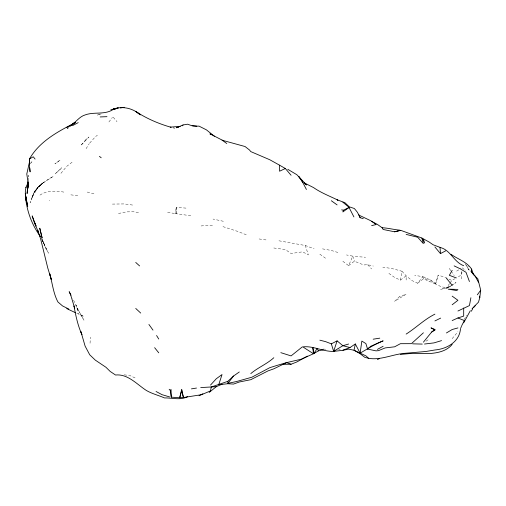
<?xml version="1.0" encoding="UTF-8"?>
<svg xmlns="http://www.w3.org/2000/svg" width="506" height="506" viewBox="0 0 506 506"><rect width="100%" height="100%" fill="white"/><g stroke="black" fill="none" stroke-linecap="round" stroke-linejoin="round"><path stroke-width="0.38" stroke-dasharray="2.53 1.9" d="M185.98 208.111L176.29 207.384L176.012 213.791L167.41 212.191M28.709 180.712L28.81 175.386L28.513 177.707M176.29 207.384L176.012 213.791L175.797 207.352M90.049 343.22L90.397 337.173M451.542 285.416L456.026 282.525L450.719 286.105L446.425 287.882L440.669 286.478L435.622 284.037L438.158 275.112L445.59 277.465L451.852 280.495L456.001 278.098M461.295 278.926L461.972 271.513M461.763 271.444L461.225 275.081L456.652 277.718M388.886 273.392L394.642 277.452L400.398 280.122L401.985 271.254L392.005 268.541L382.827 267.193M435.622 284.037L438.158 275.112M342.859 261.298L348.615 265.618L352.796 256.144L346.502 254.948M464.065 319.552L466.709 315.27M86.102 148.675L89.164 143.799M30.505 163.59L32.175 161.218L30.733 163.21M449.587 283.575L446.425 287.882L440.669 289.426L450.719 286.105L446.425 288.717L450.903 285.827M450.043 282.955L451.852 280.495M60.941 173.33L66.697 166.373L73.338 161.237M108.91 121.978L112.44 117.373M401.985 271.254L406.147 275.821L411.903 280.526L417.659 283.221L422.858 276.662L414.711 275.359M452.174 338.659L457.93 331.727M89.707 143.09L95.463 136.639L97.392 135.26M67.279 128.663L68.449 127.676M67.311 128.682L68.538 127.733M348.615 265.618L354.364 261.204L363.688 264.954L367.622 264.708L373.308 266.048M417.659 283.221L423.408 278.863L434.913 283.708L430.005 279.818L423.648 276.845L429.164 281.374M400.398 280.122L406.147 275.821L406.147 281.893M425.963 341.208L429.164 339.178M456.602 271.108L461.042 268.541M39.949 195.107C47.026 190.313 55.989 190.692 64.053 192.141M101.181 113.894L97.044 115.128L101.301 113.869M118.474 213.494L126.513 211.869L133.584 211.786L139.409 212.672M201.11 225.954L207.428 225.366L213.127 225.657M112.402 204.089L124.261 203.924L133.527 205.183M278.958 240.799L305.314 245.511L314.093 248.8M355.275 256.529L365.566 257.231M223.361 221.28L213.045 219.06M323.271 349.026L325.598 349.241M190.781 215.752L175.626 213.646M70.872 194.848L78.202 195.784M273.822 247.991L285.327 249.54L291.076 253.5L302.588 251.824L308.337 254.904L305.314 245.511M124.229 374.82L129.985 375.591L135.734 378.216M259.116 238.965L267.522 240.129M322.512 248.87L331.285 250.451L338.811 252.747M87.209 192.059L95.134 194.127M337.793 348.805L340.532 349.614M222.963 226.625L237.694 231.406L247.788 235.379M76.76 313.144L83.952 316.541L78.202 313.663M430.005 279.818L435.698 283.177M319.849 254.183L325.598 258.256M462.307 267.813L465.609 270.887M367.622 264.708L371.625 268.939M113.262 117.228L117 121.712M49.436 200.338L49.733 200.755M450.719 270.514L449.398 268.623L450.403 270.533M451.162 271.146L454.243 275.568M465.242 263.866L469.207 270.47M466.387 265.454L469.132 270.16L467.993 266.188M78.468 310.355L83.952 320.108L78.468 310.355L72.756 298.515M41.827 239.433L43.68 242.912L41.758 239.06M46.274 248.914L48.462 253.171L41.441 238.415M41.65 238.13L44.06 243.981M43.68 243.12L46.166 248.971L41.637 238.301M352.796 256.144L354.364 261.204M422.858 276.662L423.408 278.863M32.131 197.239C34.92 187.296 44.819 181.154 53.396 176.297C46.476 180.75 39.025 184.861 34.288 191.837L42.377 183.223L38.285 187.087L43.68 182.381C38.69 186.246 34.142 191.002 32.175 197.131L32.131 197.239M32.175 197.131L30.088 202.704L34.471 191.945L37.925 187.492L32.175 197.131M85.792 139.726L80.745 145.576L88.929 137.018L85.792 139.726M399.645 296.478L394.642 301.279L406.147 294.245L399.645 296.478M61.726 167.821L55.186 173.881L61.726 167.821M59.986 160.168L54.92 163.887L59.986 160.168M174.798 128.201L173.28 127.847L174.798 128.201M77.665 309.893L75.881 304.897L78.202 311.411L77.665 309.893"/><path stroke-width="0.76" d="M28.007 181.565L27.994 188.2L28.108 186.025M26.287 198.966L27.71 206.48L26.831 202.008M29.576 164.798L29.474 158.954C39.417 141.433 58.057 131.402 75.464 122.597L66.697 127.632M28.045 183.185C24.427 188.245 25.022 194.911 26.306 200.648L25.711 196.239M472.098 308.66L478.499 302.145L479.796 297.572L480.7 290.128L477.816 278.787L473.477 274.65M28.064 182.356L27.077 193.558L27.615 189.693M460.492 328.653C459.644 341.683 447.038 348.912 435.109 349.95L425.881 351.487L405.888 353.232C393.301 353.896 381.385 360.417 368.729 358.356L365.876 355.832L360.12 353.15L361.853 341.095L365.876 343.568L367.571 349.077L375.996 350.86L378.431 350.664L385.174 347.919L394.642 346.806L400.398 343.694L411.473 343.663M29.399 162.439L26.837 173.767M470.89 297.749L469.435 305.58L457.93 311.019M342.998 350.139L350.019 347.552L355.32 343.966L354.029 350.253L359.848 353.536L364.801 357.325L368.729 358.356M473.085 274.094L471.111 271.305L471.598 269.091C466.627 261.659 458.019 259.312 451.086 254.36M239.3 371.973L233.544 376.015L227.789 381.36L211.236 387.008L210.534 390.891L201.54 394.693L183.444 397.533L181.616 389.835L179.693 397.76L171.275 397.153L170.256 390.385L169.162 389.291M349.039 207.466L343.403 210.237L342.859 211.957L349.039 207.466L353.909 216.922M323.467 349.722L318.495 350.841L313.454 353.751L302.828 346.876C313.518 345.674 323.245 351.79 333.637 351.379L337.11 340.867L342.859 345.712L350.019 347.552M460.745 328.059L461.497 326.281M25.825 187.637L26.059 187.087M463.686 322.796L470.314 310.709M461.712 325.668L464.356 320.557L457.93 317.97L452.174 320.557M452.174 270.349L449.334 275.302L456.267 277.939M471.263 311.253L472.787 308.692M477.316 294.821L480.479 290.539M227.789 381.36L227.909 383.346L233.544 376.015M423.408 342.17L431.7 331.987L434.913 329.501L435.002 330.083L431.7 331.987M170.256 390.385L171.053 389.462L171.275 397.153M473.673 307.484L475.191 305.801M210.534 385.053L216.283 378.76L222.039 374.541L218.737 384.693L227.789 383.731L233.544 384.079L239.3 382.005L250.805 379.683L268.066 370.879L273.822 368.811L286.598 362.612L301.196 359.222L313.454 353.751L312.778 347.502L314.163 353.422L317.053 348.451L318.495 350.841M440.669 247.611L433.149 244.784L429.164 242.032L421.84 238.029L400.663 230.319L394.642 231.799L383.137 229.471L382.119 227.738L377.381 224.398L371.625 221.356M182.211 125.817L183.109 124.957L187.517 124.204L193.273 126.196L199.022 126.12L206.435 129.865L214.38 136.234M411.903 343.226L423.408 332.79M367.571 349.077L370.778 346.249L383.137 340.861C374.921 344.124 367.729 348.748 360.12 353.15L354.029 350.253L348.615 349.121L342.859 350.323L333.637 351.379L331.354 343.865L325.598 341.632L319.849 340.184M71.416 125.406L74.888 122.269L70.207 126.203M452.174 344.396C446.64 351.196 437.741 352.941 429.467 353.561L411.903 353.384L400.398 354.434M209.155 392.447L216.283 386.679L222.039 384.206M273.822 357.736C266.877 364.08 257.952 367.533 250.805 373.586M302.272 346.92L291.076 355.908L280.824 352.663M452.174 304.77L457.93 300.298L452.174 296.143M406.147 334.08C416.058 327.806 424.332 319.412 434.913 314.15M333.637 351.379L342.859 345.712L348.615 344.029M446.425 332.961L452.174 329.514L457.93 327.926M181.932 389.822L179.693 397.76L183.444 397.533L181.616 389.835M307.389 356.154L296.832 361.954L291.076 364.238L283.645 364.314M69.765 125.956C75.483 123.154 78.822 116.759 85.172 114.919C94.148 111.592 104.274 115.014 112.724 109.77M377.381 349.387L383.137 346.281M434.913 246.966L440.454 253.607L445.628 250.868M72.447 125.665L78.202 122.629M331.354 343.865L337.11 340.867M199.022 395.762L202.862 393.801M434.913 320.937L440.669 318.097M377.381 359.583L379.298 358.646M291.076 175.253L285.327 168.504L279.571 171.23L279.571 165.19L269.768 159.738L250.805 151.61L249.483 149.991L245.049 146.525L222.716 140.396L209.914 133.786L210.534 134.469M183.109 124.957L176.461 127.759L178.732 127.114M187.517 396.698C180.326 400.512 172.192 397.741 164.501 397.931C158.486 395.3 152.034 393.794 146.329 390.449C136.81 384.269 127.79 373.7 115.526 375.016L110.2 371.448L105.937 367.261L95.299 360.12L89.707 354.763L85.103 346.079L80.941 331.708L81.921 334.624C77.823 325.573 75.736 315.738 74.009 305.978L74.705 308.179L70.581 294.669L69.17 291.703L70.992 295.162M457.93 317.97L463.686 316.105L463.686 307.996M441.567 340.614L434.009 342.891L424.477 344.029M394.642 231.799L400.663 230.319M117.677 108.031L112.724 109.41L115.792 108.841M118.474 107.93L112.724 109.41C122.161 105.577 132.857 108.157 140.371 114.862L135.734 111.44C146.582 118.537 158.688 123.793 171.117 127.297M110.82 109.796L117.348 108.221M371.625 225.619L376.154 224.544L371.024 220.863L360.12 215.676M227.909 383.346L236.353 381.581L251.836 377.229L269.787 367.666L277.275 365.338L286.598 362.612L291.076 364.238M120.396 107.987L124.229 107.278M191.439 388.867L196.505 388.058M373.181 339.197L379.778 338.153M170.256 127.126L180.231 126.361M216.283 386.679L200.724 387.577M100.169 116.937L106.968 116.671M457.93 289.407L448.31 289.179L457.304 290.634M412.618 343.833L422.251 344.086M399.822 230.148C393.769 229.635 388.153 228.01 382.119 227.738M192.172 125.393L196.771 126.203M341.639 209.845L343.403 210.237M406.147 234.411L417.659 237.225L423.408 243.626L421.84 238.029L424.679 243.032L423.408 239.205M169.636 396.925L162.021 394.674L156.044 391.486M303.961 182.717L313.562 187.6C321.139 192.887 329.665 196.094 337.907 200.123L337.11 199.775L344.94 202.704L349.298 206.827L354.364 208.523L357.457 212.33L360.12 217.706L363.283 218.687M75.324 312.632L66.697 308.59M434.913 329.501L431.004 327.869L434.331 329.716M454.135 265.884L460.441 268.888L466.007 272.317L469.435 281.545M68.765 309.008L62.554 305.947L57.931 301.974C53.25 293.208 52.434 283.246 49.746 273.841L51.214 279.274L47.766 267.978L40.625 238.883L37.925 230.723L38.646 232.615M279.571 165.19L285.327 168.504M287.756 169.282L296.832 174.709L306.604 184.975L304.884 183.71M463.686 265.707C453.819 262.076 450.473 249.819 440.049 247.447L440.454 253.607M222.039 140.111L226.796 143.533M331.354 200.749L337.11 204.905M99.423 156.36L101.213 157.777M342.859 202.217L348.615 206.954M135.734 262.437L139.605 265.928M135.734 308.439L140.7 313.062M471.111 271.305L475.191 276.112L478.372 282.139M446.425 278.294L452.174 285.239M154.634 347.685L158.751 352.815M35.097 159.086L33.257 156.771L29.474 158.954L29.31 165.696L30.107 171.882L29.81 167.948M148.909 324.447L152.995 330.121M40.335 236.397C31.442 224.373 26.23 209.478 25.376 194.544L26.54 200.515M302.588 182.185L298.603 176.303L301.506 180.028L306.415 189.503M156.563 335.51L158.751 339.02M39.234 234.556L40.347 236.644M355.32 343.966L360.12 353.15M38.601 232.577L34.338 222.583L32.175 215.891L36.04 226.068L34.914 223.146M358.862 214.595L360.12 217.706M471.598 269.091L473.243 273.955M479.486 296.067L479.796 297.572M28.602 186.037L26.824 174.241M25.376 194.544L26.268 200.49L25.313 193.298L25.509 194.766M41.65 235.948L39.753 228.206L42.112 238.029L41.65 235.948"/></g></svg>
